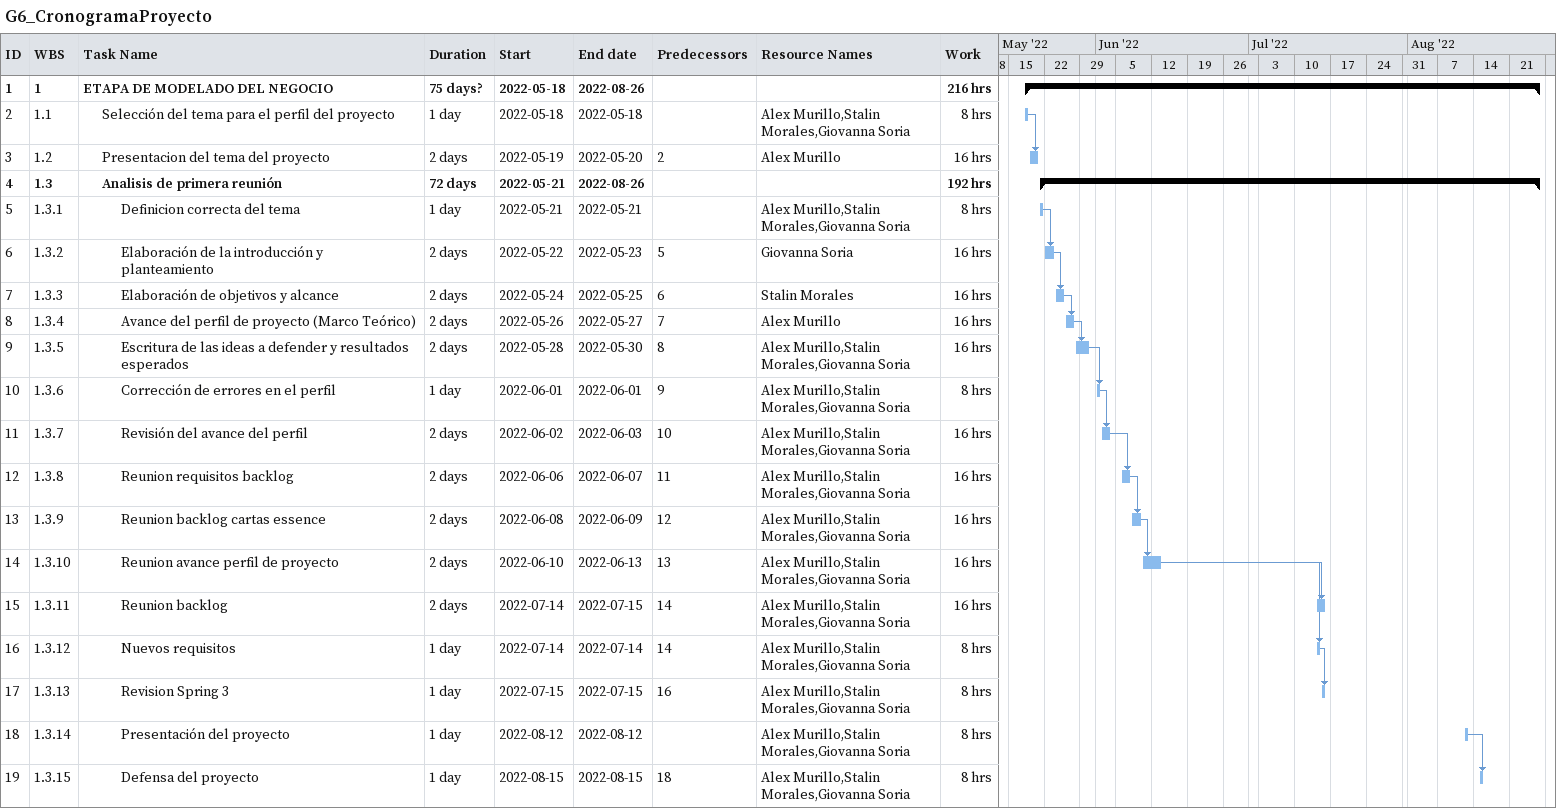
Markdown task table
G6_CronogramaProyecto

| ID | WBS | Task | Duration | Start | Finish | Predecessors | Resources | Work (h) |
|---|---|---|---|---|---|---|---|---|
| 1 | 1 | **ETAPA DE MODELADO DEL NEGOCIO** | 75d? | 2022-05-18 | 2022-08-26 |  |  | 216 |
| 2 | 1.1 | Selección del tema para el perfil del proyecto | 1d | 2022-05-18 | 2022-05-18 |  | Alex Murillo,Stalin Morales,Giovanna Soria | 8 |
| 3 | 1.2 | Presentacion del tema del proyecto | 2d | 2022-05-19 | 2022-05-20 | 2 | Alex Murillo | 16 |
| 4 | 1.3 | **Analisis de primera reunión** | 72d | 2022-05-21 | 2022-08-26 |  |  | 192 |
| 5 | 1.3.1 | Definicion correcta del tema | 1d | 2022-05-21 | 2022-05-21 |  | Alex Murillo,Stalin Morales,Giovanna Soria | 8 |
| 6 | 1.3.2 | Elaboración de la introducción y planteamiento | 2d | 2022-05-22 | 2022-05-23 | 5 | Giovanna Soria | 16 |
| 7 | 1.3.3 | Elaboración de objetivos y alcance | 2d | 2022-05-24 | 2022-05-25 | 6 | Stalin Morales | 16 |
| 8 | 1.3.4 | Avance del perfil de proyecto (Marco Teórico) | 2d | 2022-05-26 | 2022-05-27 | 7 | Alex Murillo | 16 |
| 9 | 1.3.5 | Escritura de las ideas a defender y resultados esperados | 2d | 2022-05-28 | 2022-05-30 | 8 | Alex Murillo,Stalin Morales,Giovanna Soria | 16 |
| 10 | 1.3.6 | Corrección de errores en el perfil | 1d | 2022-06-01 | 2022-06-01 | 9 | Alex Murillo,Stalin Morales,Giovanna Soria | 8 |
| 11 | 1.3.7 | Revisión del avance del perfil | 2d | 2022-06-02 | 2022-06-03 | 10 | Alex Murillo,Stalin Morales,Giovanna Soria | 16 |
| 12 | 1.3.8 | Reunion requisitos backlog | 2d | 2022-06-06 | 2022-06-07 | 11 | Alex Murillo,Stalin Morales,Giovanna Soria | 16 |
| 13 | 1.3.9 | Reunion backlog cartas essence | 2d | 2022-06-08 | 2022-06-09 | 12 | Alex Murillo,Stalin Morales,Giovanna Soria | 16 |
| 14 | 1.3.10 | Reunion avance perfil de proyecto | 2d | 2022-06-10 | 2022-06-13 | 13 | Alex Murillo,Stalin Morales,Giovanna Soria | 16 |
| 15 | 1.3.11 | Reunion backlog | 2d | 2022-07-14 | 2022-07-15 | 14 | Alex Murillo,Stalin Morales,Giovanna Soria | 16 |
| 16 | 1.3.12 | Nuevos requisitos | 1d | 2022-07-14 | 2022-07-14 | 14 | Alex Murillo,Stalin Morales,Giovanna Soria | 8 |
| 17 | 1.3.13 | Revision Spring 3 | 1d | 2022-07-15 | 2022-07-15 | 16 | Alex Murillo,Stalin Morales,Giovanna Soria | 8 |
| 18 | 1.3.14 | Presentación del proyecto | 1d | 2022-08-12 | 2022-08-12 |  | Alex Murillo,Stalin Morales,Giovanna Soria | 8 |
| 19 | 1.3.15 | Defensa del proyecto | 1d | 2022-08-15 | 2022-08-15 | 18 | Alex Murillo,Stalin Morales,Giovanna Soria | 8 |
